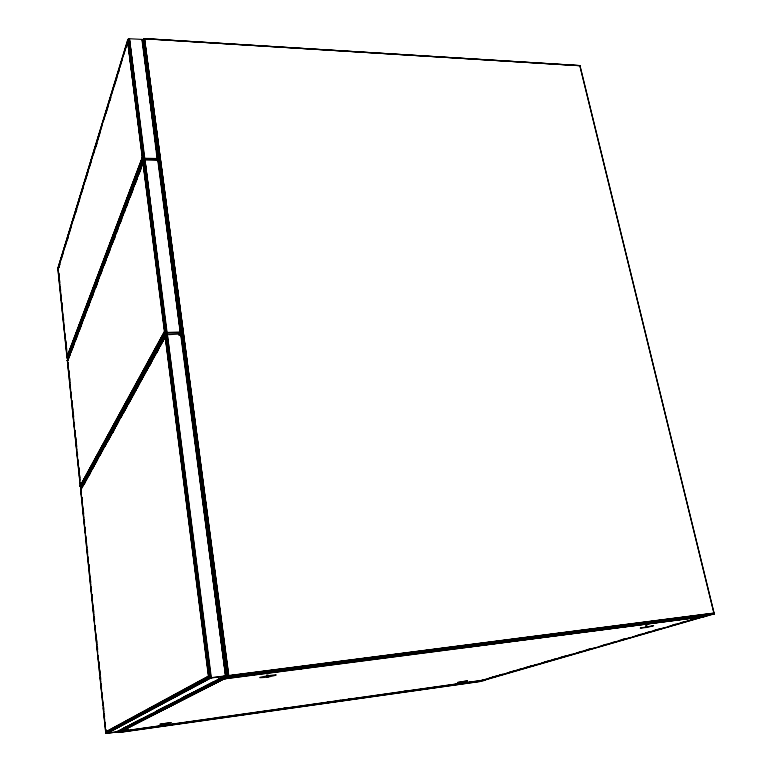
<?xml version="1.0" encoding="UTF-8"?>
<svg xmlns="http://www.w3.org/2000/svg" width="772" height="772" viewBox="0 0 772 772"><rect width="100%" height="100%" fill="white"/><g stroke="black" fill="none" stroke-linecap="round" stroke-linejoin="round"><path stroke-width="1.16" d="M127.92 39.546L143.042 158.771L67.318 358.189L68.225 358.613L66.923 356.925L142.289 157.527L144.354 159.244L157.517 159.572L158.82 158.598L143.428 40.819L142.222 39.478L129.098 38.668L127.621 40.192L57.823 268.791L58.315 267.855M142.945 162.303L143.631 160.634L144.924 159.978L167.041 332.5L81.33 487.431L80.211 485.993L164.542 331.564L166.733 332.5L181.391 331.96L158.849 160.788C158.858 163.934 160.364 160.846 157.835 160.315L144.924 159.978L142.916 162.381L164.504 331.632L166.347 333.224L180.021 332.906C183.688 331.082 179.577 331.526 178.805 334.99M68.225 358.613L144.132 158.26L128.827 38.735L129.378 38.658L144.711 158.308L144.345 159.244L143.524 159.061L128.335 39.044L57.823 268.608M143.428 160.904L165.266 332.79L80.616 487.055M227.846 676.658L714.119 613.885L713.463 613.991L713.811 613.113L713.463 613.991L704.797 616.481L714.197 613.711L713.811 613.113L228.763 675.606L223.571 678.849L223.928 678.173M81.465 488.792L80.597 489.747L166.163 334.787L180.667 333.987C182.761 333.813 182.298 337.895 182.086 334.894M68.341 359.858L67.289 360.611L143.853 160.393L165.845 332.346C166.482 334.498 166.472 332.076 164.484 331.468L80.22 485.839L81.745 487.074L80.365 486.331M57.832 268.743L58.325 267.855M165.15 337.248L166.318 335.144L165.198 336.698L208.488 676.33L210.476 678.028L225.106 676.166C227.036 674.545 227.894 673.811 225.617 675.896L210.968 677.758L208.527 676.301L105.59 732.117L105.754 732.773L106.97 733.39L117.798 731.702L118.618 730.708L117.556 731.817L107.202 733.265L105.61 732.107L107.202 733.265L211.287 677.739L167.273 334.324L166.694 334.45L210.64 677.729L106.97 733.39L105.6 731.972L208.459 676.137M485.067 680.045C469.173 683.722 493.018 679.099 482.413 680.016M485.241 679.399L484.961 679.987L704.585 616.432L704.72 615.66L704.344 616.606L224.141 678.868L119.226 732.406C117.991 732.667 119.419 731.528 119.206 732.416M67.289 360.389L68.332 359.405L68.148 359.877M67.318 358.189L67 357.571L142.637 157.806L127.621 40.192L142.309 157.681L144.354 159.244L67.791 359.955M208.575 676.629L209.859 677.913L166.163 334.787L165.71 335.309L209.395 677.247L106.005 733.101M142.926 162.139L144.567 160.914M179.606 334.787L181.729 331.14L180.204 334.276M484.787 679.505L484.604 680.113L120.673 731.46L118.647 732.493L480.531 681.358M57.842 268.849L128.113 39.276L143.524 159.061L142.309 157.681M58.489 267.768L74.353 215.957M75.058 213.661L94.445 150.337M95.149 148.041L102.203 125.016M103.612 120.413L110.666 97.388M111.371 95.081L114.546 84.717M115.954 80.114L119.129 69.76M119.834 67.454L122.294 59.396M123.713 54.793L128.577 38.861L143.853 158.212L67.637 358.459L67.396 356.085M58.662 267.701L59.724 264.246M61.133 259.643L62.899 253.882M65.012 246.982L68.187 236.618M68.901 234.312L71.362 226.254M73.485 219.345L76.66 208.99M77.364 206.684L79.834 198.626M81.243 194.023L83.009 188.262M85.132 181.362L88.307 170.998M89.716 166.395L91.482 160.634M93.595 153.725L96.77 143.37M97.475 141.064L99.945 133.006M105.947 113.436L108.418 105.378M109.827 100.775L110.888 97.32M114.42 85.808L116.89 77.75M118.299 73.137L119.351 69.683M126.762 45.509L128.528 39.758L127.496 40.598L128.519 39.758M58.855 267.662L59.907 264.207M67.328 240.034L68.39 236.579M75.801 212.406L76.862 208.951M95.94 146.786L96.992 143.331M142.405 40.694L142.714 39.739L158.028 159.447M142.646 40.819L142.936 39.941L158.559 158.559L144.422 158.289L142.347 157.594L67 357.571M142.955 40.858L143.872 38.6L579.685 65.678M143.524 41.167L143.582 42.026L143.428 40.819M144.374 38.735L143.631 38.754L227.798 676.697L228.647 676.562L228.763 675.606L144.451 38.639L228.512 675.925L714.013 613.335M66.942 357.33L142.473 157.7L127.525 40.559M143.524 159.061L143.052 157.999L67.193 358.005L57.948 268.444M67.289 360.611L144.422 158.289L129.378 38.658L144.132 158.26M67.965 359.906L68.341 359.405M68.573 358.333L83.154 320.206M84.013 317.958L87.014 310.112M87.873 307.864L90.874 300.018M91.723 297.78L94.724 289.925M95.583 287.686L98.584 279.831M100.302 275.353L102.444 269.746M104.162 265.259L106.304 259.653M108.022 255.165L110.164 249.559M112.741 242.833L114.449 238.345M116.591 232.739L117.884 229.371M120.451 222.645L121.744 219.277M124.311 212.551L125.595 209.193M126.454 206.944L127.747 203.586M130.314 196.85L133.315 189.005M135.032 184.518L137.175 178.911M138.892 174.424L141.035 168.817M142.752 164.33L144.924 159.978L166.733 332.5L81.33 487.431M68.766 358.285L70.049 354.917M71.767 350.43L73.919 344.823M75.637 340.336L77.779 334.73M79.497 330.252L81.639 324.645M84.216 317.91L85.499 314.551M88.076 307.825L89.369 304.457M91.936 297.731L93.229 294.364M95.805 287.638L97.089 284.27M114.256 239.416L115.539 236.058M144.287 160.923L144.634 159.997M157.787 159.524L142.473 39.575L157.256 159.592L158.858 157.98L158.559 158.559M159.418 162.564L159.35 161.637L181.758 331.603L180.291 332.877L158.385 160.441L158.019 161.338M157.478 161.251L157.835 160.315L180.436 332.172L180.976 332.105L158.385 160.441M166.318 335.144L165.16 336.766L165.71 335.309M157.527 159.572L157.903 158.656M157.536 161.416L158.858 157.98M157.7 161.242L158.955 158.144M159.157 162.101L159.051 161.03L181.391 331.96M158.984 161.898L159.215 161.319M67.357 360.206L68.148 359.453M117.122 731.952L118.531 730.756M80.24 486.235L164.677 331.719L143.013 161.927M80.288 486.466L164.861 331.873L143.109 161.56M164.581 331.892L165.777 333.079L165.305 332.134L80.481 486.881L80.114 483.301M144.924 159.978L166.443 332.471L81.543 487.441M80.597 489.458L165.922 335.029L209.695 677.42L210.766 678.009L209.231 676.764M80.587 489.602L165.266 336.322L208.691 676.571L105.61 732.348L107.202 733.265M80.626 489.834L166.424 334.594L210.322 677.671L106.343 733.313L105.967 729.723M81.282 488.84L98.334 458.028M99.491 455.934L102.975 449.622M104.143 447.528L114.603 428.624M115.761 426.52L119.255 420.219M120.413 418.115L135.525 390.815M136.683 388.712L152.374 360.35M153.531 358.256L154.699 356.153M155.857 354.049L159.341 347.747M160.508 345.653L163.992 339.352M83.424 485.279L86.908 478.978M88.076 476.874L91.559 470.573M92.727 468.479L94.474 465.323M95.631 463.219L96.799 461.125M100.283 454.824L101.45 452.72M104.944 446.419L106.102 444.315M107.269 442.211L110.753 435.91M111.921 433.816L113.079 431.712M114.246 429.608L115.404 427.514M116.572 425.411L117.73 423.307M121.223 417.005L122.391 414.911M123.549 412.808L127.042 406.506M128.2 404.403L131.694 398.101M132.852 395.997L134.019 393.903M135.177 391.8L136.345 389.696M137.512 387.602L138.67 385.498M149.72 365.542L150.887 363.438M156.697 352.939L157.864 350.835M84.206 484.198L85.374 482.104M88.867 475.803L90.034 473.699M112.731 432.735L113.899 430.631M180.262 334.71L180.667 333.987L225.617 675.896L225.106 676.166M179.085 334.971L180.716 332.153M179.345 334.903L181.671 331.053L180.011 332.906M179.837 334.643L181.787 331.304M180.03 334.479L181.787 331.458M180.542 334.73L180.966 334.006L225.617 675.896L226.186 675.732L181.227 334.083L180.822 334.778M181.102 334.874L181.488 334.208L226.428 675.596L117.344 731.904M182.385 335.878L182.231 335.193L226.978 674.757L222.423 677.112M121.223 730.823L120.673 731.46M165.179 336.93L166.308 335.675M579.868 65.639L143.669 38.687M713.531 613.952L713.811 613.113M105.667 732.57L208.894 676.822L165.382 335.965M209.859 677.913L209.395 677.247L105.861 732.946L103.274 707.856M209.588 677.797L106.16 733.226L105.629 729.511M106.748 733.4L210.968 677.758L167.273 334.324M226.987 674.217L225.086 676.166M123.925 727.957L126.048 726.857M131.346 724.107L140.9 719.157M156.803 710.906L166.347 705.955M183.321 697.155L188.629 694.404M119.621 730.37L151.746 713.724M157.102 710.954L174.231 702.076M176.373 700.966L178.515 699.857M180.658 698.747L193.511 692.088M195.654 690.979L201.01 688.209M203.152 687.099L212.792 682.11M218.148 679.331L220.281 678.221M118.29 731.2L226.91 674.998M118.135 731.393L226.794 675.23L181.912 334.623M117.373 731.827L226.63 675.423L181.709 334.392M120.721 730.64L121.378 731.296L120.721 730.64L223.204 677.922L224.141 678.858L223.204 677.922M120.741 730.746L223.224 678.067M120.77 730.843L223.272 678.202M223.34 678.337L120.808 730.939L223.417 678.453M223.513 678.559L120.934 731.094L223.619 678.656M121.098 731.219L223.735 678.733M223.87 678.791L121.185 731.258L224.005 678.829M224.034 678.028C224.353 680.18 228.956 677.498 228.763 675.751M491.002 677.633L496.782 675.954M499.088 675.288L502.562 674.274M509.491 672.267L515.262 670.598M517.578 669.922L521.042 668.919M525.664 667.577L531.435 665.908M544.144 662.222L549.925 660.543M552.231 659.877L555.695 658.873M560.318 657.532L566.098 655.853M586.884 649.821L590.348 648.818M621.547 639.776L625.011 638.772M480.715 680.682L483.774 679.794M488.705 678.395L496.792 676.05M499.108 675.375L502.572 674.371M507.194 673.03L521.052 669.015M523.368 668.349L531.454 666.004M533.761 665.329L537.225 664.325M541.847 662.994L555.715 658.97M558.021 658.304L566.108 655.959M568.424 655.293L571.888 654.28M576.51 652.948L582.281 651.269M584.597 650.603L590.368 648.924M603.077 645.247L606.541 644.244M611.163 642.902L614.628 641.899M619.25 640.557L625.031 638.878M637.74 635.202L641.204 634.198M645.826 632.857L649.291 631.853M653.913 630.512L659.684 628.842M672.393 625.156L675.857 624.152M680.479 622.811L683.944 621.807M690.882 619.8L694.346 618.797M485.241 679.485L596.148 647.467M598.454 646.791L630.801 637.431M633.117 636.765L665.464 627.395M667.77 626.729L700.127 617.359M485.212 679.659L704.643 616.346M647.226 627.366L653.594 625.677L640.278 628.061L647.226 627.366L646.724 625.175M268.193 677.034C296.4 670.868 239.127 679.997 268.193 677.034L267.865 674.728M124.9 730.312L127.274 729.868M124.9 730.409L128.48 729.907M348.944 698.834L351.318 698.496M120.905 731.219L128.48 729.994M163.027 725.284L165.411 724.869M217.839 717.555L220.223 717.217M272.651 709.825L275.035 709.487M283.372 708.31L285.775 707.905M327.463 702.095L329.847 701.758M338.194 700.58L340.587 700.175M348.915 699.065L351.318 698.583M393.006 692.851L395.389 692.513M403.727 691.336L406.13 690.93M458.539 683.606L460.942 683.201M469.27 682.101L471.663 681.686M482.375 680.248L485.096 679.862M120.702 731.441L485.125 679.958M120.249 731.808L122.632 731.47M125.025 731.132L128.606 730.63M130.999 730.293L133.373 729.858M135.775 729.617L139.356 729.106M141.749 728.778L144.113 728.343M146.526 728.102L150.106 727.591M152.489 727.253L154.863 726.828M158.463 726.413L160.837 725.979M164.436 725.574L166.82 725.236M169.213 724.898L171.587 724.464M175.186 724.049L177.57 723.711M179.963 723.374L182.337 722.949M185.936 722.534L188.32 722.196M190.713 721.859L194.293 721.357M196.677 721.019L199.051 720.585M201.453 720.344L205.043 719.842M207.427 719.504L209.801 719.07M212.203 718.828L215.793 718.317M218.177 717.979L220.551 717.555M222.954 717.313L226.534 716.802M230.124 716.3L232.507 715.962M234.9 715.625L237.265 715.19M240.864 714.775L243.257 714.447M245.65 714.11L248.015 713.675M251.614 713.26L254.007 712.923M256.391 712.585L258.765 712.16M262.364 711.745L264.738 711.321M267.141 711.07L270.721 710.568M273.114 710.23L275.479 709.796M277.891 709.555L281.471 709.043M283.864 708.715L286.229 708.281M288.641 708.04L292.221 707.528M294.615 707.191L298.195 706.689L262.412 711.909M300.578 706.351L302.952 705.926M306.552 705.511L308.945 705.174M311.328 704.836L313.702 704.411M317.302 703.987L319.695 703.649M322.078 703.311L324.443 702.887M328.052 702.472L330.435 702.134M332.828 701.796L336.409 701.294M338.802 700.957L341.166 700.532M343.579 700.281L347.159 699.779M349.542 699.442L351.916 699.017M354.319 698.766L357.909 698.255M360.292 697.917L362.657 697.492M365.069 697.251L368.63 696.653M372.239 696.238L374.623 695.9M377.016 695.562L379.38 695.138M382.989 694.713L385.373 694.385M387.766 694.047L390.13 693.623M396.123 692.86L393.739 693.198L402.154 692.175M398.516 692.523L402.096 692.021M404.48 691.683L406.844 691.258M409.257 691.008L412.846 690.506M415.23 690.168L417.594 689.743M420.007 689.492L423.587 688.981M425.98 688.653L428.344 688.228M430.757 687.977L434.318 687.379M436.73 687.128L440.31 686.626M442.703 686.289L445.058 685.864M448.667 685.449L451.06 685.111M453.444 684.774L455.808 684.349M459.417 683.924L461.81 683.587M464.194 683.249L466.558 682.834M470.167 682.409L472.532 681.985M474.944 681.734L478.524 681.232M120.287 731.981L156.098 726.838M158.501 726.587L162.062 725.998M164.475 725.738L172.812 724.474M175.225 724.223L183.562 722.959M185.975 722.708L227.75 716.725M230.162 716.464L238.5 715.2M240.912 714.949L249.25 713.685M251.662 713.424L260 712.17M300.636 706.515L304.187 705.926M306.6 705.666L314.937 704.411M317.35 704.151L325.688 702.896M328.1 702.636L369.904 696.73M372.268 696.315L380.654 695.215M383.008 694.8L391.404 693.69M404.509 691.76L440.378 686.781M442.732 686.366L446.341 685.932M448.696 685.526L457.092 684.417M459.446 684.011L467.842 682.902M470.196 682.487L479.788 681.213M118.647 732.445L480.483 681.367M713.917 613.229L228.637 675.761L144.46 38.812M228.271 676.204L714.139 613.537M714.177 613.634L228.068 676.446L143.872 38.6M227.904 676.61L714.187 613.779M227.643 677.7L230.037 677.391M245.564 675.375L247.957 675.066M251.537 674.603L253.92 674.294M269.447 672.287L271.84 671.978M275.421 671.515L277.814 671.206M293.341 669.199L295.734 668.89M317.234 666.101L319.618 665.792M335.144 663.785L337.538 663.476M341.118 663.013L343.511 662.704M359.038 660.697L361.421 660.388M382.922 657.599L385.315 657.29M424.725 652.195L427.119 651.886M554.875 635.231L557.268 634.912M578.807 632.249L581.2 631.94M596.679 629.817L599.072 629.508M620.563 626.729L623.004 626.536M638.483 624.413L640.924 624.21M644.456 623.641L646.897 623.438M662.366 621.315L664.808 621.122M668.34 620.543L670.781 620.35M686.26 618.227L688.701 618.034M692.281 617.571L694.675 617.262M223.841 678.318L224.362 678.742L223.6 678.839L223.253 676.397M227.682 677.826L230.066 677.517M245.593 675.5L247.986 675.191M251.566 674.728L253.959 674.419M269.486 672.412L271.879 672.103M275.459 671.64L277.843 671.331M293.379 669.314L295.763 669.006M299.353 668.542L301.736 668.234M317.263 666.226L319.656 665.918M335.183 663.901L337.576 663.592M341.156 663.129L343.54 662.82M359.077 660.813L361.46 660.504M385.353 657.406L382.96 657.715L385.392 657.522M554.971 635.452L557.365 635.144M578.865 632.364L581.248 632.056M596.775 630.039L599.168 629.73M602.749 629.267L605.142 628.958M620.669 626.951L623.062 626.642M644.562 623.853L646.946 623.544M662.472 621.537L664.866 621.228M668.446 620.765L670.839 620.456M686.366 618.449L688.759 618.131M694.723 617.359L692.339 617.668L694.858 617.542M223.687 678.559L230.143 677.729M236.116 676.957L233.723 677.266L236.193 677.102M245.631 675.616L248.024 675.307M251.604 674.844L254.036 674.631M269.524 672.518L271.956 672.316M275.498 671.746L277.93 671.534M293.418 669.43L295.85 669.218M299.391 668.658L301.823 668.446M317.302 666.332L319.743 666.12M341.195 663.244L343.637 663.023M359.115 660.919L361.508 660.61M513.216 640.963L515.657 640.75M537.109 637.875L539.551 637.653M555.029 635.549L557.471 635.327M561.061 634.864L563.444 634.555M578.913 632.461L581.364 632.239M596.833 630.135L599.226 629.827M602.807 629.363L605.258 629.141M620.727 627.047L623.178 626.825M626.7 626.275L629.151 626.044M644.62 623.95L647.071 623.728M650.593 623.178L653.044 622.956M668.513 620.862L670.964 620.63M674.545 620.167L676.938 619.858M686.424 618.536L688.817 618.227M704.344 616.22L705.463 616.394L223.562 678.829M223.59 678.733L230.22 677.884M251.682 675.027L254.113 674.786M257.655 674.255L260.087 674.014M275.575 671.929L278.017 671.688M299.478 668.832L301.91 668.591M317.398 666.516L319.782 666.207M341.292 663.418L343.733 663.177M464.406 647.534L705.039 616.355M141.951 39.43L157.623 158.656L158.144 158.636M68.409 358.131L66.99 357.214M143.785 38.61L579.917 65.601L714.168 613.837L579.859 65.688M165.054 332.597L166.617 333.234M224.324 678.733L224.092 678.279M143.399 41.563L143.582 42.026M209.395 677.247L209.579 677.787M165.305 332.134L165.517 332.954L80.77 487.2L80.278 482.403M165.777 333.079L143.631 160.634M143.052 157.999L143.274 158.935L67.473 358.343L67.077 355.796M645.682 625.368L646.183 627.549M266.707 674.902L267.035 677.208M144.2 38.677L228.387 676.069M143.968 38.61L228.165 676.33M143.717 38.639L227.798 676.697M143.129 40.192L158.714 158.492M158.627 160.595L181.198 332.047M181.227 334.083L225.617 675.896M158.125 160.354L180.436 332.172M142.222 39.478L157.623 158.656M144.364 160.074L166.443 332.471M144.103 160.209L166.144 332.414L80.944 487.315L80.452 482.548M127.756 39.854L142.83 157.903L67.077 357.803L57.871 268.521M143.254 161.213L165.063 332.008L80.375 486.688L67.338 360.283M165.526 335.627L209.135 677.044L105.754 732.773L80.645 489.323M67.454 354.985L67.82 358.546M58.817 273.018L59.058 275.382M59.55 280.13L59.801 282.504M60.284 287.252L60.66 290.812M61.142 295.56L61.393 297.934M61.885 302.682L62.127 305.056M63.478 318.112L63.719 320.486M64.211 325.234L64.452 327.608M65.803 340.655L66.045 343.029M66.537 347.776L66.778 350.15M68.042 362.338L68.283 364.722M68.901 370.666L69.142 373.05M69.634 377.807L69.885 380.191M71.111 392.089L71.362 394.473M71.97 400.427L72.221 402.801M72.713 407.568L72.954 409.951M73.446 414.709L73.697 417.092M74.305 423.037L74.556 425.42M75.048 430.178L75.289 432.561M75.781 437.319L76.032 439.702M76.515 444.46L76.766 446.843M77.383 452.797L77.625 455.171M78.117 459.938L78.358 462.322M78.85 467.079L79.101 469.463M79.719 475.407L79.96 477.791M81.108 488.908L81.475 492.497M81.977 497.293L82.218 499.687M83.453 511.672L83.704 514.065M84.322 520.058L84.573 522.451M85.065 527.247L85.316 529.64M87.419 550.011L87.661 552.405M88.162 557.191L88.404 559.594M88.905 564.38L89.147 566.783M90.507 579.955L90.758 582.358M91.25 587.145L91.501 589.547M91.993 594.334L92.244 596.737M93.605 609.909L93.846 612.312M94.348 617.098L94.589 619.501M96.693 639.863L96.944 642.265M97.436 647.052L97.687 649.445M98.922 661.43L99.163 663.823M99.791 669.816L100.032 672.209M100.524 677.005L100.775 679.399M101.267 684.195L101.518 686.588M103.622 706.959L103.873 709.352M104.365 714.148L104.606 716.541M58.054 268.376L58.296 270.769M58.672 273.056L59.039 277.959M59.405 280.159L59.782 285.138M60.139 287.271L61.393 300.704M61.721 302.663L62.127 307.893M62.378 310.286L62.87 315.072M63.121 317.475L63.738 323.458M64.047 325.176L64.481 330.648M64.723 333.041L65.215 337.827M65.466 340.22L65.958 345.016M66.209 347.41L66.826 353.393M67.888 362.415L69.123 375.665M69.499 378.019L69.866 382.854M70.242 385.218L70.609 390.034M70.985 392.417L71.468 398.42M71.719 400.822L72.211 405.609M72.462 408.002L72.954 412.798M73.205 415.191L73.697 419.978M73.938 422.38L74.44 427.167M74.807 430.766L76.042 442.742M76.293 445.135L76.785 449.922M77.036 452.324L77.528 457.111M77.895 460.71L78.387 465.497M78.638 467.89L79.13 472.686M79.381 475.079L79.873 479.866M80.954 488.985L81.446 495.064M81.822 497.371L82.179 502.244M82.681 505.747L83.791 517.79M84.167 520.116L84.524 524.97M84.91 527.295L85.267 532.149M85.769 535.681L86.136 540.516M86.512 542.861L86.869 547.695M87.255 550.05L87.612 554.875M87.998 557.23L88.355 562.055M88.741 564.409L89.214 570.421M89.6 572.795L89.957 577.601M90.343 579.975L90.7 584.78M90.942 587.174L91.443 591.95M91.685 594.343L92.302 600.327M92.553 602.72L93.045 607.506M93.287 609.899L93.788 614.686M94.03 617.079L94.522 621.856M94.898 625.445L95.39 630.232M95.631 632.625L96.133 637.411M96.375 639.805L96.867 644.581M97.118 646.975L97.61 651.761M97.976 655.351L98.469 660.137M98.719 662.53L99.212 667.317M99.463 669.7L99.955 674.487M100.206 676.88L100.698 681.666M100.939 684.06L101.557 690.043M101.807 692.436L102.3 697.212M102.551 699.606L103.043 704.392M103.409 707.982L103.776 711.572M104.027 713.965L104.645 719.948M104.895 722.331L105.388 727.118M67.415 360.186L71.362 398.429M71.603 400.822L74.44 428.315M74.691 430.708L79.863 480.908M80.722 489.197L85.277 533.413M85.528 535.797L94.522 623.023M94.773 625.417L97.61 652.89M97.851 655.283L99.945 675.596M100.196 677.99L103.033 705.463M121.32 730.708L121.252 731.373L121.32 730.708M228.763 675.606L228.608 676.59L228.763 675.606M457.535 682.516L467.465 680.865L457.535 682.516M160.065 724.232L171.027 722.631L160.065 724.232M704.875 616.471L704.18 615.911L704.875 616.471"/></g></svg>
